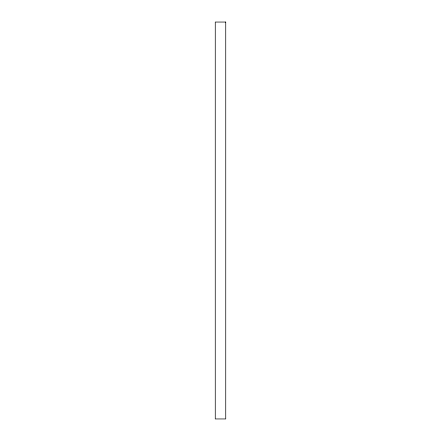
<?xml version="1.0" encoding="UTF-8"?>
<svg xmlns="http://www.w3.org/2000/svg" width="441" height="441" viewBox="0 0 441 441"><rect width="100%" height="100%" fill="white"/><g stroke="black" fill="none" stroke-linecap="round" stroke-linejoin="round"><path stroke-width="0.66" d="M225.742 22.05L215.258 22.05L215.258 418.95L225.742 418.95L225.742 22.05"/></g></svg>
